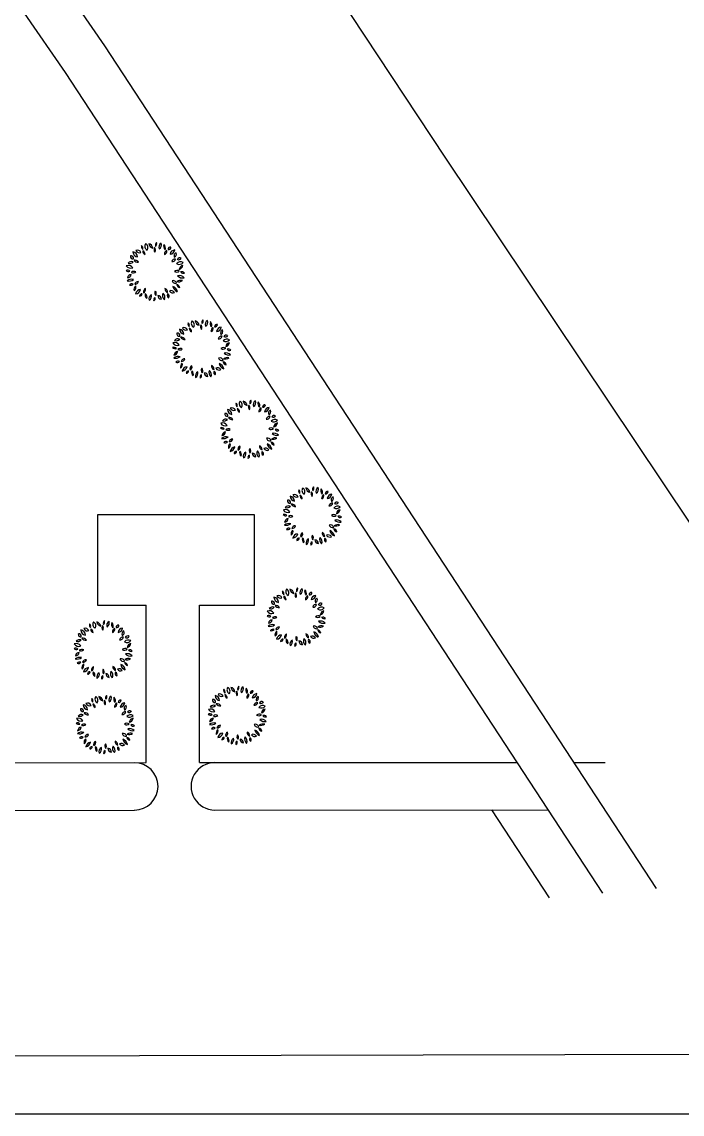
# Model space of a CAD drawing. Header units: millimetres. Extents: x -17017 to 2697, y 1903 to 18260.
# Drawn here: x -16968.52 to -16957.38, y 18205.27 to 18223.7 of the extents above; entities that cross this region are included whole.
import ezdxf

# ---------------------------------------------------------------- set-up
doc = ezdxf.new("R2010")
doc.units = ezdxf.units.MM
doc.linetypes.add('0', pattern=[0])
for name, color, linetype in [('1', 7, 'Continuous'), ('55', 7, 'Continuous'), ('CAY', 94, 'Continuous')]:
    doc.layers.add(name, color=color, linetype=linetype)
doc.styles.add('ATT', font='romans.shx')

# ---------------------------------------------------------------- blocks, each defined once
blk = doc.blocks.new('12PPLT06')
at = {"color": 0, "linetype": 'ByBlock'}
for centre, radius, start, end in [((-0.192, 0.414), 0.0451, 146.8151, 244.0193), ((-0.25, 0.399), 0.0451, 326.8151, 64.0193), ((-0.086, 0.428), 0.0835, 149.4737, 231.7586), ((-0.21, 0.405), 0.0835, 329.4737, 51.7586), ((-0.123, 0.388), 0.0817, 12.306, 79.6849), ((-0.029, 0.486), 0.0817, 192.306, 259.6849), ((0.041, 0.368), 0.0664, 145.5248, 220.8327), ((-0.064, 0.362), 0.0664, 325.5248, 40.8327), ((0.05, 0.45), 0.0524, 125.4093, 202.7101), ((-0.029, 0.473), 0.0524, 305.4093, 22.7101), ((0.177, 0.407), 0.114, 133.8117, 194.3077), ((-0.012, 0.461), 0.114, 313.8117, 14.3077), ((0.257, 0.429), 0.114, 163.4642, 212.7906), ((0.052, 0.4), 0.114, 343.4642, 32.7906), ((0.197, 0.428), 0.0672, 284.1004, 348.465), ((0.279, 0.349), 0.0672, 104.1004, 168.465), ((0.223, 0.413), 0.118, 280.3005, 340.4476), ((0.355, 0.258), 0.118, 100.3005, 160.4476), ((-0.381, 0.255), 0.0369, 163.4933, 274.4697), ((-0.414, 0.229), 0.0369, 343.4933, 94.4697), ((-0.379, 0.248), 0.0818, 3.3189, 83.1904), ((-0.288, 0.334), 0.0818, 183.3189, 263.1904), ((-0.353, 0.134), 0.0631, 22.5723, 98.3335), ((-0.304, 0.22), 0.0631, 202.5723, 278.3335), ((-0.298, 0.299), 0.0582, 25.4537, 116.6852), ((-0.272, 0.376), 0.0582, 205.4537, 296.6852), ((-0.162, 0.334), 0.0557, 168.8066, 257.6391), ((-0.228, 0.29), 0.0557, 348.8066, 77.6391), ((0.204, 0.305), 0.0573, 103.8914, 198.9039), ((0.136, 0.342), 0.0573, 283.8914, 18.9039), ((0.283, 0.231), 0.0663, 266.0282, 341.3698), ((0.341, 0.144), 0.0663, 86.0282, 161.3698), ((0.38, 0.27), 0.064, 122.5817, 207.18), ((0.289, 0.295), 0.064, 302.5817, 27.18), ((0.413, 0.191), 0.0446, 59.9815, 155.6676), ((0.395, 0.248), 0.0446, 239.9815, 335.6676), ((-0.475, -0.037), 0.063, 44.2576, 108.5927), ((-0.45, 0.067), 0.063, 224.2577, 288.5927), ((-0.456, 0.025), 0.08, 30.9482, 110.5784), ((-0.415, 0.141), 0.08, 210.9482, 290.5784), ((-0.403, 0.088), 0.0847, 69.7201, 135.6489), ((-0.434, 0.226), 0.0847, 249.7201, 315.6489), ((-0.368, -0.065), 0.0699, 60.5095, 129.292), ((0.366, -0.046), 0.065, 58.8748, 131.2135), ((0.357, 0.058), 0.065, 238.8748, 311.2135), ((0.43, 0.073), 0.0919, 64.7353, 140.5781), ((0.398, 0.214), 0.0919, 244.7353, 320.5781), ((0.397, 0.111), 0.0659, 270.2529, 353.5221), ((0.463, 0.038), 0.0659, 90.2529, 173.5221), ((-0.386, -0.131), 0.0923, 100.8762, 165.4479), ((-0.492, -0.017), 0.0923, 280.8762, 345.4479), ((-0.411, -0.196), 0.0728, 54.9745, 151.3792), ((-0.433, -0.102), 0.0728, 234.9745, 331.3792), ((-0.378, 0.05), 0.0699, 240.5095, 309.292), ((-0.296, -0.233), 0.0625, 87.1724, 157.2365), ((-0.351, -0.146), 0.0625, 267.1724, 337.2365), ((0.296, -0.226), 0.0644, 28.8072, 103.9199), ((0.337, -0.133), 0.0644, 208.8072, 283.9199), ((0.425, -0.213), 0.0753, 71.3712, 141.7535), ((0.39, -0.095), 0.0753, 251.3712, 321.7535), ((0.407, -0.143), 0.0814, 29.1952, 106.7189), ((0.455, -0.025), 0.0814, 209.1952, 286.7189), ((0.45, -0.045), 0.0446, 28.1981, 112.1918), ((0.473, 0.017), 0.0446, 208.1981, 292.1918), ((-0.399, -0.266), 0.0584, 71.8192, 140.0818), ((-0.425, -0.173), 0.0584, 251.8192, 320.0818), ((-0.301, -0.3), 0.065, 113.4753, 203.456), ((-0.386, -0.266), 0.065, 293.4753, 23.456), ((-0.25, -0.387), 0.0888, 91.6328, 172.0268), ((-0.34, -0.286), 0.0888, 271.6328, 352.0268), ((-0.231, -0.408), 0.041, 76.5419, 193.4774), ((-0.261, -0.378), 0.041, 256.5419, 13.4774), ((-0.121, -0.348), 0.0799, 122.8873, 186.7253), ((-0.244, -0.29), 0.0799, 302.8873, 6.7253), ((0.053, -0.36), 0.0628, 148.7877, 221.5977), ((-0.048, -0.37), 0.0628, 328.7877, 41.5977), ((0.247, -0.395), 0.123, 165.2071, 218.3217), ((0.031, -0.44), 0.123, 345.2071, 38.3217), ((0.222, -0.289), 0.0586, 173.65, 254.6514), ((0.148, -0.339), 0.0586, 353.65, 74.6514), ((0.258, -0.405), 0.0806, 38.6962, 106.2415), ((0.298, -0.277), 0.0806, 218.6962, 286.2415), ((0.392, -0.236), 0.0968, 186.5487, 256.8911), ((0.274, -0.341), 0.0968, 6.5487, 76.8911), ((0.41, -0.22), 0.0422, 179.2557, 267.6287), ((0.366, -0.262), 0.0422, 359.2557, 87.6287), ((-0.098, -0.398), 0.0759, 159.117, 230.3606), ((-0.218, -0.429), 0.0759, 339.117, 50.3606), ((-0.02, -0.454), 0.0906, 122.117, 201.7275), ((-0.152, -0.411), 0.0906, 302.117, 21.7275), ((0.021, -0.467), 0.0521, 129.7475, 206.0709), ((-0.059, -0.45), 0.0521, 309.7475, 26.0709), ((0.112, -0.398), 0.0705, 185.3196, 260.419), ((0.03, -0.474), 0.0705, 5.3196, 80.419), ((0.256, -0.394), 0.0536, 156.7754, 231.288), ((0.173, -0.415), 0.0536, 336.7754, 51.288)]:
    blk.add_arc(centre, radius, start, end, dxfattribs=at)
at = {"color": 0, "linetype": 'ByBlock', "style": 'ATT'}
for tag, p, flags in [('ITEM', (-0.911, -3.046), 3), ('ROOM_NUMBER', (-0.911, -4.379), 1)]:
    blk.add_attdef(tag, p, '', height=1, dxfattribs=dict(at, flags=flags))

msp = doc.modelspace()

# ---------------------------------------------------------------- linework, layer by layer
at = {"layer": '1'}
for p, q in [((-16966.42, 18211.205), (-16966.42, 18213.86)), ((-16965.52, 18211.205), (-16965.52, 18213.86))]:
    msp.add_line(p, q, dxfattribs=at)
at = {"layer": '1', "linetype": '0'}
msp.add_line((-17012.121, 18206.162), (-16956.464, 18206.285), dxfattribs=at)
at = {"layer": '1', "color": 7, "linetype": 'Continuous'}
for points in [[(-16957.81, 18209.083), (-16967.115, 18223.296), (-16971.297, 18229.345), (-16979.204, 18238.892), (-16984.877, 18244.376), (-16995.924, 18253.022)], [(-16958.714, 18209.003), (-16967.779, 18222.85), (-16971.935, 18228.862), (-16979.792, 18238.348), (-16985.403, 18243.772), (-16996.417, 18252.392)], [(-16965.001, 18226.905), (-16961.378, 18221.422), (-16955.412, 18212.505)], [(-17013.482, 18211.19), (-16966.42, 18211.205)], [(-16965.52, 18211.205), (-16960.156, 18211.206)], [(-16959.2, 18211.207), (-16958.677, 18211.207)], [(-17013.482, 18210.39), (-16966.62, 18210.404)], [(-16965.262, 18210.405), (-16959.633, 18210.407)], [(-16959.617, 18208.922), (-16960.589, 18210.406)]]:
    msp.add_lwpolyline(points, dxfattribs=at)
at = {"layer": '1'}
msp.add_lwpolyline([(-16965.52, 18213.86), (-16964.592, 18213.86), (-16964.592, 18215.383), (-16967.242, 18215.383), (-16967.242, 18213.86), (-16966.42, 18213.86)], dxfattribs=at)
for centre, start, end in [((-16966.62, 18210.804), 270.0354, 90), ((-16965.262, 18210.805), 90, 270.0354)]:
    msp.add_arc(centre, 0.4, start, end, dxfattribs=at)
at = {"layer": '55', "linetype": 'ByBlock'}
msp.add_lwpolyline([(-17017.435, 18260.274), (-16942.435, 18260.274), (-16942.435, 18205.274), (-17017.435, 18205.274)], close=True, dxfattribs=at)

# ---------------------------------------------------------------- block references
at = {"layer": 'CAY', "rotation": 270}
for p in [(-16966.268, 18219.484), (-16965.484, 18218.181), (-16964.675, 18216.826), (-16963.617, 18215.363), (-16963.889, 18213.657), (-16967.147, 18213.105), (-16964.882, 18211.999), (-16967.11, 18211.844)]:
    msp.add_blockref('12PPLT06', p, dxfattribs=at)

doc.saveas('drawing.dxf')
